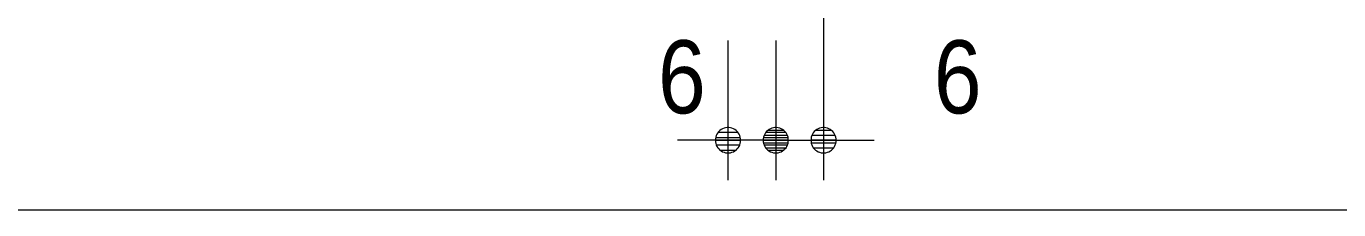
# Model space of a CAD drawing. Units: millimetres, scale not verified. Extents: x -6062 to 6062, y -3045 to 3045.
# Drawn here: x -5249 to -4590, y 1550 to 1642 of the extents above; entities that cross this region are included whole.
import ezdxf
from ezdxf.enums import TextEntityAlignment as Align

# ---------------------------------------------------------------- set-up
doc = ezdxf.new("R2010")
doc.units = ezdxf.units.MM
doc.header["$LTSCALE"] = 20
for name, color, linetype, lineweight in [('0-0_2寸法-1', 7, 'Continuous', 9), ('0-1_0', 7, 'Continuous', 9), ('0-5_2寸法-2', 7, 'Continuous', 9)]:
    doc.layers.add(name, color=color, linetype=linetype, lineweight=lineweight)
doc.styles.add('ＭＳ Ｐゴシック', font='')
doc.styles.get('ＭＳ Ｐゴシック').set_extended_font_data('MS PGothic')

# ---------------------------------------------------------------- blocks, each defined once
blk = doc.blocks.new('_Dot')
at = {"layer": '0-1_0'}
for p, q in [((-10, 0), (-20, 0)), ((9.78, 2), (-9.78, 2)), ((7.99, 6), (-7.99, 6)), ((9.16, -3.98), (-9.16, -3.98)), ((6, -7.98), (-6, -7.98))]:
    blk.add_line(p, q, dxfattribs=at)
for points in [[(10, 0), (9.92, 1.25), (9.69, 2.49), (9.3, 3.68), (8.76, 4.82), (8.09, 5.88), (7.29, 6.85), (6.37, 7.71), (5.36, 8.44), (4.26, 9.05), (3.09, 9.51), (1.87, 9.82), (0.63, 9.98), (-0.63, 9.98), (-1.87, 9.82), (-3.09, 9.51), (-4.26, 9.05), (-5.36, 8.44), (-6.37, 7.71), (-7.29, 6.85), (-8.09, 5.88), (-8.76, 4.82), (-9.3, 3.68), (-9.69, 2.49), (-9.92, 1.25), (-10, 0), (0, 0)], [(-10, 0), (-9.92, -1.25), (-9.69, -2.49), (-9.3, -3.68), (-8.76, -4.82), (-8.09, -5.88), (-7.29, -6.85), (-6.37, -7.71), (-5.36, -8.44), (-4.26, -9.05), (-3.09, -9.51), (-1.87, -9.82), (-0.63, -9.98), (0.63, -9.98), (1.87, -9.82), (3.09, -9.51), (4.26, -9.05), (5.36, -8.44), (6.37, -7.71), (7.29, -6.85), (8.09, -5.88), (8.76, -4.82), (9.3, -3.68), (9.69, -2.49), (9.92, -1.25), (10, 0), (0, 0)]]:
    blk.add_lwpolyline(points, close=True, dxfattribs=at)

msp = doc.modelspace()

# ---------------------------------------------------------------- linework, layer by layer
at = {"layer": '0-0_2寸法-1'}
msp.add_line((-5574.79, 1550), (-841.21, 1550), dxfattribs=at)
at = {"layer": '0-5_2寸法-2'}
for p, q in [((-4848.5, 1708.84), (-4848.5, 1564.84)), ((-4896.5, 1634.84), (-4896.5, 1564.84)), ((-4872.5, 1634.84), (-4872.5, 1564.84)), ((-4872.5, 1634.84), (-4872.5, 1564.84)), ((-4909.21, 1584.84), (-4921.92, 1584.84)), ((-4885.21, 1584.84), (-4897.92, 1584.84)), ((-4872.5, 1584.84), (-4896.5, 1584.84)), ((-4872.5, 1584.84), (-4848.5, 1584.84)), ((-4859.79, 1584.84), (-4847.08, 1584.84)), ((-4835.79, 1584.84), (-4823.08, 1584.84))]:
    msp.add_line(p, q, dxfattribs=at)

# ---------------------------------------------------------------- block references
at = {"layer": '0-5_2寸法-2', "xscale": 0.6356201, "yscale": 0.6356201}
for p in [(-4896.5, 1584.84), (-4872.5, 1584.84)]:
    msp.add_blockref('_Dot', p, dxfattribs=at)
at = {"layer": '0-5_2寸法-2', "xscale": 0.6356201, "yscale": 0.6356201, "rotation": 180}
for p in [(-4872.5, 1584.84), (-4848.5, 1584.84)]:
    msp.add_blockref('_Dot', p, dxfattribs=at)

# ---------------------------------------------------------------- texts
at = {"layer": '0-5_2寸法-2', "style": 'ＭＳ Ｐゴシック', "width": 0.9}
for p in [(-4931.65, 1587.32), (-4793.12, 1587.32)]:
    msp.add_text('6', height=36.66, dxfattribs=at).set_placement(p, align=Align.BOTTOM_LEFT)

doc.saveas('drawing.dxf')
